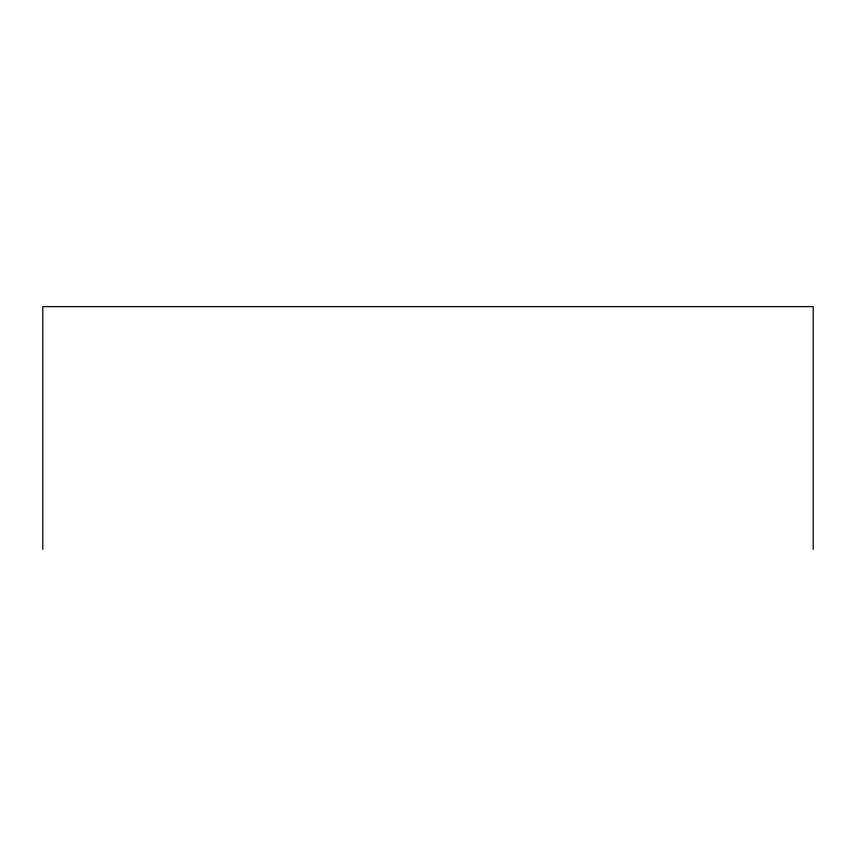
<?xml version="1.0" encoding="UTF-8"?>
<svg xmlns="http://www.w3.org/2000/svg" width="856" height="856" viewBox="0 0 856 856"><rect width="100%" height="100%" fill="white"/><g stroke="black" fill="none" stroke-linecap="round" stroke-linejoin="round"><path stroke-width="1.28" d="M813.2 549.392L813.2 306.609L42.8 306.609L42.8 549.392"/></g></svg>
